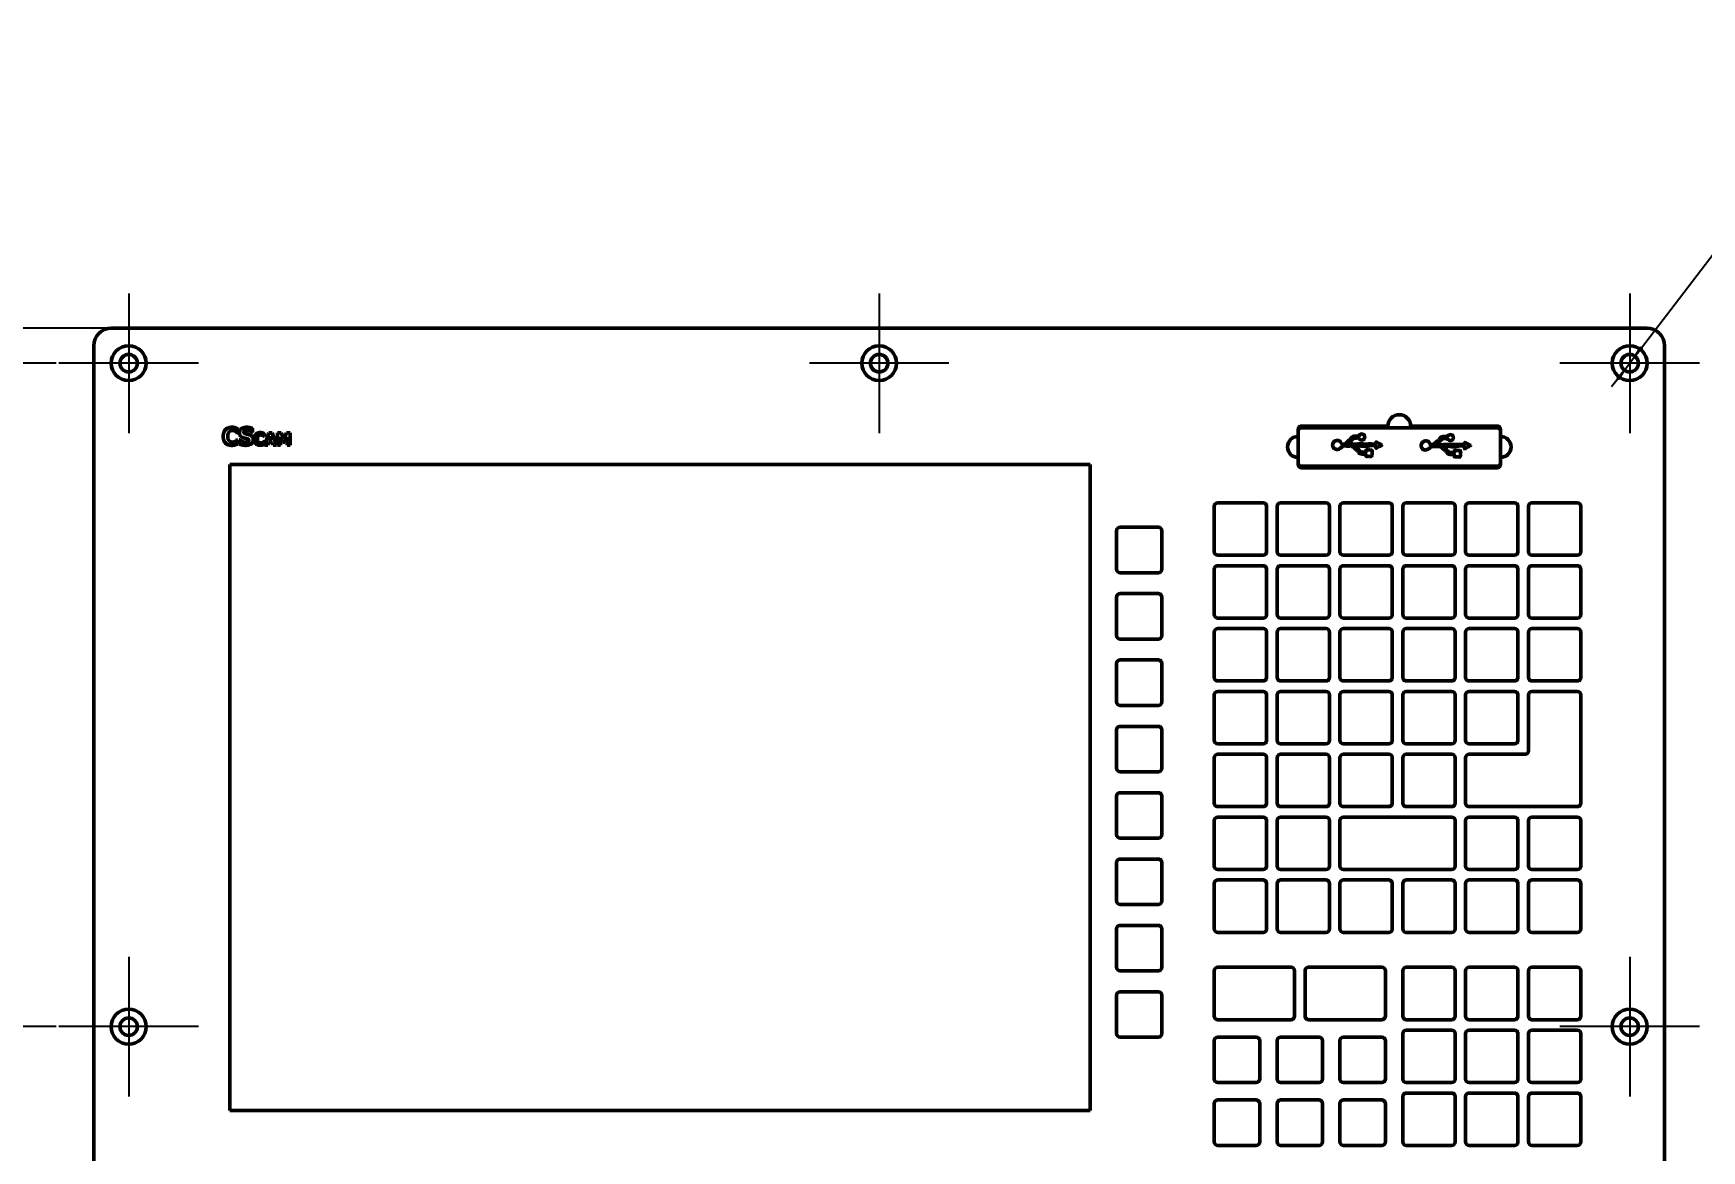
# Model space of a CAD drawing. Header units: millimetres. Extents: x 4735 to 8066, y 756 to 2595.
# Drawn here: x 4987.5 to 5465.4, y 1686.6 to 2006.5 of the extents above; entities that cross this region are included whole.
import ezdxf

# ---------------------------------------------------------------- set-up
doc = ezdxf.new("R2010")
doc.units = ezdxf.units.MM
doc.header["$LTSCALE"] = 1.8
for name, color, linetype, lineweight in [('외형선(ISO)', 7, 'Continuous', 50), ('중심 표식(ISO)', 7, 'Continuous', 25), ('치수(ISO)', 7, 'Continuous', 25)]:
    doc.layers.add(name, color=color, linetype=linetype, lineweight=lineweight)
doc.styles.add('레이블 문자 (JIS)', font='')
doc.styles.get('레이블 문자 (JIS)').set_extended_font_data('Gulim')
doc.dimstyles.new('복사 대상기본값 (JIS)', dxfattribs={"dimscale": 1.5, "dimtxt": 3, "dimasz": 2, "dimexe": 1, "dimexo": 0.5, "dimgap": 0.8, "dimtad": 1, "dimdsep": 46, "dimtxsty": '레이블 문자 (JIS)', "dimblk": 'Filled-1', "dimcen": 0.09, "dimdle": 10, "dimclrd": 256, "dimclre": 256, "dimclrt": 256, "dimazin": 2, "dimtfac": 0.666667, "dimtmove": 0, "dimatfit": 3, "dimldrblk": 'OPEN', "dimfxl": 1, "dimtolj": 1, "dimtzin": 0, "dimlwd": -1, "dimlwe": -1, "dimarcsym": 0})

# ---------------------------------------------------------------- blocks, each defined once
blk = doc.blocks.new('Filled-1')
at = {"color": 0}
for p, q in [((0, 0), (-1, 0.1)), ((-1, 0.1), (-1, -0.1)), ((-1, 0), (0, 0)), ((-1, -0.1), (0, 0))]:
    blk.add_line(p, q, dxfattribs=at)
at = {"color": 0, "flags": 128}
blk.add_lwpolyline([(-1, -0.1), (0, 0), (-1, 0.1), (-1, -0.1)], dxfattribs=at)
at = {"color": 0}
blk.add_solid([(-1, -0.1), (0, 0), (-1, 0.1), (-1, -0.1)], dxfattribs=at)
blk = doc.blocks.new('*D644')
at = {"layer": 'Defpoints', "color": 0}
for p in [(4872.49, 1922.09), (5009.83, 1922.09), (5009.83, 1522.09)]:
    blk.add_point(p, dxfattribs=at)
at = {"layer": '치수(ISO)'}
for p, q in [((5009.08, 1922.09), (4870.99, 1922.09)), ((4872.49, 1525.09), (4872.49, 1919.09)), ((5009.08, 1522.09), (4870.99, 1522.09))]:
    blk.add_line(p, q, dxfattribs=at)
at = {"layer": '치수(ISO)', "linetype": 'ByBlock', "xscale": 3, "yscale": 3, "zscale": 3}
for p, rotation in [((4872.49, 1922.09), 90), ((4872.49, 1522.09), 270)]:
    blk.add_blockref('Filled-1', p, dxfattribs=dict(at, rotation=rotation))
at = {"layer": '치수(ISO)', "insert": (4854.09, 1722.03), "char_height": 15, "attachment_point": 2, "rotation": 90, "style": '레이블 문자 (JIS)'}
blk.add_mtext('\\A1;400', dxfattribs=at)
blk = doc.blocks.new('_Open')
at = {"color": 0, "linetype": 'ByBlock', "lineweight": -2}
for p, q in [((-1, 0.17), (0, 0)), ((-1, -0.17), (0, 0)), ((0, 0), (-1, 0))]:
    blk.add_line(p, q, dxfattribs=at)
blk = doc.blocks.new('*D652')
at = {"layer": 'Defpoints', "color": 0}
for p in [(4908.49, 1722.09), (4994.83, 1722.09), (4994.83, 1532.09)]:
    blk.add_point(p, dxfattribs=at)
at = {"layer": '치수(ISO)'}
for p, q in [((4994.08, 1722.09), (4906.99, 1722.09)), ((4908.49, 1535.09), (4908.49, 1719.09)), ((4994.08, 1532.09), (4906.99, 1532.09))]:
    blk.add_line(p, q, dxfattribs=at)
at = {"layer": '치수(ISO)', "linetype": 'ByBlock', "xscale": 3, "yscale": 3, "zscale": 3}
for p, rotation in [((4908.49, 1722.09), 90), ((4908.49, 1532.09), 270)]:
    blk.add_blockref('Filled-1', p, dxfattribs=dict(at, rotation=rotation))
at = {"layer": '치수(ISO)', "insert": (4890.07, 1627.21), "char_height": 15, "attachment_point": 2, "rotation": 90, "style": '레이블 문자 (JIS)'}
blk.add_mtext('\\A1;190', dxfattribs=at)
blk = doc.blocks.new('*D653')
at = {"layer": 'Defpoints', "color": 0}
for p in [(4908.49, 1912.09), (4994.83, 1912.09), (4994.83, 1722.09)]:
    blk.add_point(p, dxfattribs=at)
at = {"layer": '치수(ISO)'}
for p, q in [((4994.08, 1912.09), (4906.99, 1912.09)), ((4908.49, 1725.09), (4908.49, 1909.09)), ((4994.08, 1722.09), (4906.99, 1722.09))]:
    blk.add_line(p, q, dxfattribs=at)
at = {"layer": '치수(ISO)', "linetype": 'ByBlock', "xscale": 3, "yscale": 3, "zscale": 3}
for p, rotation in [((4908.49, 1912.09), 90), ((4908.49, 1722.09), 270)]:
    blk.add_blockref('Filled-1', p, dxfattribs=dict(at, rotation=rotation))
at = {"layer": '치수(ISO)', "insert": (4890.07, 1817.21), "char_height": 15, "attachment_point": 2, "rotation": 90, "style": '레이블 문자 (JIS)'}
blk.add_mtext('\\A1;190', dxfattribs=at)
blk = doc.blocks.new('*D654')
at = {"layer": 'Defpoints', "color": 0}
for p in [(5446.34, 1914.07), (5443.31, 1910.1)]:
    blk.add_point(p, dxfattribs=at)
at = {"layer": '치수(ISO)'}
for p, q in [((5448.17, 1916.46), (5500.37, 1984.72)), ((5529.36, 1984.72), (5500.37, 1984.72)), ((5443.31, 1910.1), (5446.34, 1914.07)), ((5441.48, 1907.72), (5439.66, 1905.34))]:
    blk.add_line(p, q, dxfattribs=at)
at = {"layer": '치수(ISO)', "linetype": 'ByBlock', "xscale": 3, "yscale": 3, "zscale": 3}
for p, rotation in [((5446.34, 1914.07), 232.5915494636965), ((5443.31, 1910.1), 52.59154946369652)]:
    blk.add_blockref('Filled-1', p, dxfattribs=dict(at, rotation=rotation))
at = {"layer": '치수(ISO)', "insert": (5595.53, 2006.19), "char_height": 15, "attachment_point": 2, "style": '레이블 문자 (JIS)'}
blk.add_mtext('\\A1;\\L\\fGulim|b0|i0;8-D∅5 THRU\\P\\fGulim|b0|i0;DCBØ10 DP2\\l', dxfattribs=at)

msp = doc.modelspace()

# ---------------------------------------------------------------- linework, layer by layer
at = {"layer": '외형선(ISO)'}
for p, q in [((5009.825, 1922.087), (5449.825, 1922.087)), ((5004.825, 1527.087), (5004.825, 1917.087)), ((5454.825, 1917.087), (5454.825, 1527.087)), ((5046.047, 1893.324), (5046.047, 1892.133)), ((5050.301, 1893.397), (5050.301, 1892.254)), ((5349.825, 1891.087), (5349.825, 1893.087)), ((5349.825, 1883.587), (5349.825, 1892.587)), ((5350.825, 1894.087), (5375.575, 1894.087)), ((5350.825, 1893.587), (5406.825, 1893.587)), ((5382.075, 1894.087), (5406.825, 1894.087)), ((5407.825, 1893.087), (5407.825, 1891.087)), ((5407.825, 1892.587), (5407.825, 1883.587)), ((5046.047, 1892.133), (5045.921, 1892.133)), ((5045.933, 1890.151), (5046.047, 1890.151)), ((5046.047, 1890.151), (5046.047, 1888.976)), ((5046.517, 1890.131), (5046.63, 1890.131)), ((5046.517, 1888.94), (5046.517, 1890.131)), ((5050.301, 1892.254), (5050.192, 1892.254)), ((5053.683, 1891.086), (5053.595, 1891.086)), ((5053.604, 1889.699), (5053.683, 1889.699)), ((5053.683, 1891.92), (5053.683, 1891.086)), ((5053.683, 1889.699), (5053.683, 1888.877)), ((5053.825, 1888.644), (5055.008, 1892.144)), ((5054.704, 1888.644), (5053.825, 1888.644)), ((5054.925, 1889.359), (5054.704, 1888.644)), ((5056.026, 1889.359), (5054.925, 1889.359)), ((5055.008, 1892.144), (5055.966, 1892.144)), ((5055.475, 1891.151), (5055.115, 1889.994)), ((5055.115, 1889.994), (5055.833, 1889.994)), ((5055.833, 1889.994), (5055.475, 1891.151)), ((5055.966, 1892.144), (5057.149, 1888.644)), ((5056.244, 1888.644), (5056.026, 1889.359)), ((5057.149, 1888.644), (5056.244, 1888.644)), ((5057.498, 1892.144), (5058.51, 1892.144)), ((5057.498, 1888.644), (5057.498, 1892.144)), ((5058.326, 1888.644), (5057.498, 1888.644)), ((5058.326, 1890.964), (5058.326, 1888.644)), ((5058.961, 1889.467), (5058.326, 1890.964)), ((5058.51, 1892.144), (5059.287, 1890.417)), ((5059.563, 1889.467), (5058.961, 1889.467)), ((5059.287, 1890.417), (5060.059, 1892.144)), ((5060.198, 1890.964), (5059.563, 1889.467)), ((5060.059, 1892.144), (5061.072, 1892.144)), ((5060.198, 1888.644), (5060.198, 1890.964)), ((5061.072, 1888.644), (5060.198, 1888.644)), ((5061.072, 1892.144), (5061.072, 1888.644)), ((5043.825, 1698.087), (5043.825, 1883.087)), ((5043.825, 1883.087), (5290.225, 1883.087)), ((5290.225, 1883.087), (5290.225, 1698.087)), ((5349.825, 1883.087), (5349.825, 1885.087)), ((5407.825, 1885.087), (5407.825, 1883.087)), ((5406.825, 1882.587), (5350.825, 1882.587)), ((5406.825, 1882.087), (5350.825, 1882.087)), ((5325.825, 1858.087), (5325.825, 1871.087)), ((5326.825, 1872.087), (5339.825, 1872.087)), ((5340.825, 1871.087), (5340.825, 1858.087)), ((5343.825, 1858.087), (5343.825, 1871.087)), ((5344.825, 1872.087), (5357.825, 1872.087)), ((5358.825, 1871.087), (5358.825, 1858.087)), ((5361.825, 1858.087), (5361.825, 1871.087)), ((5362.825, 1872.087), (5375.825, 1872.087)), ((5376.825, 1871.087), (5376.825, 1858.087)), ((5379.825, 1858.087), (5379.825, 1871.087)), ((5380.825, 1872.087), (5393.825, 1872.087)), ((5394.825, 1871.087), (5394.825, 1858.087)), ((5397.825, 1858.087), (5397.825, 1871.087)), ((5398.825, 1872.087), (5411.825, 1872.087)), ((5412.825, 1871.087), (5412.825, 1858.087)), ((5415.825, 1858.087), (5415.825, 1871.087)), ((5416.825, 1872.087), (5429.825, 1872.087)), ((5430.825, 1871.087), (5430.825, 1858.087)), ((5297.825, 1853.087), (5297.825, 1864.087)), ((5298.825, 1865.087), (5309.825, 1865.087)), ((5310.825, 1864.087), (5310.825, 1853.087)), ((5339.825, 1857.087), (5326.825, 1857.087)), ((5357.825, 1857.087), (5344.825, 1857.087)), ((5375.825, 1857.087), (5362.825, 1857.087)), ((5393.825, 1857.087), (5380.825, 1857.087)), ((5411.825, 1857.087), (5398.825, 1857.087)), ((5429.825, 1857.087), (5416.825, 1857.087)), ((5309.825, 1852.087), (5298.825, 1852.087)), ((5325.825, 1840.087), (5325.825, 1853.087)), ((5326.825, 1854.087), (5339.825, 1854.087)), ((5340.825, 1853.087), (5340.825, 1840.087)), ((5343.825, 1840.087), (5343.825, 1853.087)), ((5344.825, 1854.087), (5357.825, 1854.087)), ((5358.825, 1853.087), (5358.825, 1840.087)), ((5361.825, 1840.087), (5361.825, 1853.087)), ((5362.825, 1854.087), (5375.825, 1854.087)), ((5376.825, 1853.087), (5376.825, 1840.087)), ((5379.825, 1840.087), (5379.825, 1853.087)), ((5380.825, 1854.087), (5393.825, 1854.087)), ((5394.825, 1853.087), (5394.825, 1840.087)), ((5397.825, 1840.087), (5397.825, 1853.087)), ((5398.825, 1854.087), (5411.825, 1854.087)), ((5412.825, 1853.087), (5412.825, 1840.087)), ((5415.825, 1840.087), (5415.825, 1853.087)), ((5416.825, 1854.087), (5429.825, 1854.087)), ((5430.825, 1853.087), (5430.825, 1840.087)), ((5297.825, 1834.087), (5297.825, 1845.087)), ((5298.825, 1846.087), (5309.825, 1846.087)), ((5310.825, 1845.087), (5310.825, 1834.087)), ((5339.825, 1839.087), (5326.825, 1839.087)), ((5326.825, 1836.087), (5339.825, 1836.087)), ((5357.825, 1839.087), (5344.825, 1839.087)), ((5344.825, 1836.087), (5357.825, 1836.087)), ((5375.825, 1839.087), (5362.825, 1839.087)), ((5362.825, 1836.087), (5375.825, 1836.087)), ((5393.825, 1839.087), (5380.825, 1839.087)), ((5380.825, 1836.087), (5393.825, 1836.087)), ((5411.825, 1839.087), (5398.825, 1839.087)), ((5398.825, 1836.087), (5411.825, 1836.087)), ((5429.825, 1839.087), (5416.825, 1839.087)), ((5416.825, 1836.087), (5429.825, 1836.087)), ((5309.825, 1833.087), (5298.825, 1833.087)), ((5325.825, 1822.087), (5325.825, 1835.087)), ((5340.825, 1835.087), (5340.825, 1822.087)), ((5343.825, 1822.087), (5343.825, 1835.087)), ((5358.825, 1835.087), (5358.825, 1822.087)), ((5361.825, 1822.087), (5361.825, 1835.087)), ((5376.825, 1835.087), (5376.825, 1822.087)), ((5379.825, 1822.087), (5379.825, 1835.087)), ((5394.825, 1835.087), (5394.825, 1822.087)), ((5397.825, 1822.087), (5397.825, 1835.087)), ((5412.825, 1835.087), (5412.825, 1822.087)), ((5415.825, 1822.087), (5415.825, 1835.087)), ((5430.825, 1835.087), (5430.825, 1822.087)), ((5297.825, 1815.087), (5297.825, 1826.087)), ((5298.825, 1827.087), (5309.825, 1827.087)), ((5310.825, 1826.087), (5310.825, 1815.087)), ((5339.825, 1821.087), (5326.825, 1821.087)), ((5357.825, 1821.087), (5344.825, 1821.087)), ((5375.825, 1821.087), (5362.825, 1821.087)), ((5393.825, 1821.087), (5380.825, 1821.087)), ((5411.825, 1821.087), (5398.825, 1821.087)), ((5429.825, 1821.087), (5416.825, 1821.087)), ((5325.825, 1804.087), (5325.825, 1817.087)), ((5326.825, 1818.087), (5339.825, 1818.087)), ((5340.825, 1817.087), (5340.825, 1804.087)), ((5343.825, 1804.087), (5343.825, 1817.087)), ((5344.825, 1818.087), (5357.825, 1818.087)), ((5358.825, 1817.087), (5358.825, 1804.087)), ((5361.825, 1804.087), (5361.825, 1817.087)), ((5362.825, 1818.087), (5375.825, 1818.087)), ((5376.825, 1817.087), (5376.825, 1804.087)), ((5379.825, 1804.087), (5379.825, 1817.087)), ((5380.825, 1818.087), (5393.825, 1818.087)), ((5394.825, 1817.087), (5394.825, 1804.087)), ((5397.825, 1804.087), (5397.825, 1817.087)), ((5398.825, 1818.087), (5411.825, 1818.087)), ((5412.825, 1817.087), (5412.825, 1804.087)), ((5415.825, 1801.087), (5415.825, 1817.087)), ((5416.825, 1818.087), (5429.825, 1818.087)), ((5430.825, 1817.087), (5430.825, 1786.087)), ((5309.825, 1814.087), (5298.825, 1814.087)), ((5297.825, 1796.087), (5297.825, 1807.087)), ((5298.825, 1808.087), (5309.825, 1808.087)), ((5310.825, 1807.087), (5310.825, 1796.087)), ((5339.825, 1803.087), (5326.825, 1803.087)), ((5357.825, 1803.087), (5344.825, 1803.087)), ((5375.825, 1803.087), (5362.825, 1803.087)), ((5393.825, 1803.087), (5380.825, 1803.087)), ((5411.825, 1803.087), (5398.825, 1803.087)), ((5325.825, 1786.087), (5325.825, 1799.087)), ((5326.825, 1800.087), (5339.825, 1800.087)), ((5340.825, 1799.087), (5340.825, 1786.087)), ((5343.825, 1786.087), (5343.825, 1799.087)), ((5344.825, 1800.087), (5357.825, 1800.087)), ((5358.825, 1799.087), (5358.825, 1786.087)), ((5361.825, 1786.087), (5361.825, 1799.087)), ((5362.825, 1800.087), (5375.825, 1800.087)), ((5376.825, 1799.087), (5376.825, 1786.087)), ((5379.825, 1786.087), (5379.825, 1799.087)), ((5380.825, 1800.087), (5393.825, 1800.087)), ((5394.825, 1799.087), (5394.825, 1786.087)), ((5397.825, 1786.087), (5397.825, 1799.087)), ((5398.825, 1800.087), (5414.825, 1800.087)), ((5309.825, 1795.087), (5298.825, 1795.087)), ((5297.825, 1777.087), (5297.825, 1788.087)), ((5298.825, 1789.087), (5309.825, 1789.087)), ((5310.825, 1788.087), (5310.825, 1777.087)), ((5339.825, 1785.087), (5326.825, 1785.087)), ((5357.825, 1785.087), (5344.825, 1785.087)), ((5375.825, 1785.087), (5362.825, 1785.087)), ((5393.825, 1785.087), (5380.825, 1785.087)), ((5429.825, 1785.087), (5398.825, 1785.087)), ((5325.825, 1768.087), (5325.825, 1781.087)), ((5326.825, 1782.087), (5339.825, 1782.087)), ((5340.825, 1781.087), (5340.825, 1768.087)), ((5343.825, 1768.087), (5343.825, 1781.087)), ((5344.825, 1782.087), (5357.825, 1782.087)), ((5358.825, 1781.087), (5358.825, 1768.087)), ((5361.825, 1768.087), (5361.825, 1781.087)), ((5362.825, 1782.087), (5393.825, 1782.087)), ((5394.825, 1781.087), (5394.825, 1768.087)), ((5397.825, 1768.087), (5397.825, 1781.087)), ((5398.825, 1782.087), (5411.825, 1782.087)), ((5412.825, 1781.087), (5412.825, 1768.087)), ((5415.825, 1768.087), (5415.825, 1781.087)), ((5416.825, 1782.087), (5429.825, 1782.087)), ((5430.825, 1781.087), (5430.825, 1768.087)), ((5309.825, 1776.087), (5298.825, 1776.087)), ((5297.825, 1758.087), (5297.825, 1769.087)), ((5298.825, 1770.087), (5309.825, 1770.087)), ((5310.825, 1769.087), (5310.825, 1758.087)), ((5339.825, 1767.087), (5326.825, 1767.087)), ((5326.825, 1764.087), (5339.825, 1764.087)), ((5357.825, 1767.087), (5344.825, 1767.087)), ((5344.825, 1764.087), (5357.825, 1764.087)), ((5393.825, 1767.087), (5362.825, 1767.087)), ((5362.825, 1764.087), (5375.825, 1764.087)), ((5380.825, 1764.087), (5393.825, 1764.087)), ((5411.825, 1767.087), (5398.825, 1767.087)), ((5398.825, 1764.087), (5411.825, 1764.087)), ((5429.825, 1767.087), (5416.825, 1767.087)), ((5416.825, 1764.087), (5429.825, 1764.087)), ((5325.825, 1750.087), (5325.825, 1763.087)), ((5340.825, 1763.087), (5340.825, 1750.087)), ((5343.825, 1750.087), (5343.825, 1763.087)), ((5358.825, 1763.087), (5358.825, 1750.087)), ((5361.825, 1750.087), (5361.825, 1763.087)), ((5376.825, 1763.087), (5376.825, 1750.087)), ((5379.825, 1750.087), (5379.825, 1763.087)), ((5394.825, 1763.087), (5394.825, 1750.087)), ((5397.825, 1750.087), (5397.825, 1763.087)), ((5412.825, 1763.087), (5412.825, 1750.087)), ((5415.825, 1750.087), (5415.825, 1763.087)), ((5430.825, 1763.087), (5430.825, 1750.087)), ((5309.825, 1757.087), (5298.825, 1757.087)), ((5297.825, 1739.087), (5297.825, 1750.087)), ((5298.825, 1751.087), (5309.825, 1751.087)), ((5310.825, 1750.087), (5310.825, 1739.087)), ((5339.825, 1749.087), (5326.825, 1749.087)), ((5357.825, 1749.087), (5344.825, 1749.087)), ((5375.825, 1749.087), (5362.825, 1749.087)), ((5393.825, 1749.087), (5380.825, 1749.087)), ((5411.825, 1749.087), (5398.825, 1749.087)), ((5429.825, 1749.087), (5416.825, 1749.087)), ((5309.825, 1738.087), (5298.825, 1738.087)), ((5325.825, 1725.087), (5325.825, 1738.087)), ((5326.825, 1739.087), (5347.825, 1739.087)), ((5348.825, 1738.087), (5348.825, 1725.087)), ((5351.825, 1725.087), (5351.825, 1738.087)), ((5352.825, 1739.087), (5373.825, 1739.087)), ((5374.825, 1738.087), (5374.825, 1725.087)), ((5379.825, 1725.087), (5379.825, 1738.087)), ((5380.825, 1739.087), (5393.825, 1739.087)), ((5394.825, 1738.087), (5394.825, 1725.087)), ((5397.825, 1725.087), (5397.825, 1738.087)), ((5398.825, 1739.087), (5411.825, 1739.087)), ((5412.825, 1738.087), (5412.825, 1725.087)), ((5415.825, 1725.087), (5415.825, 1738.087)), ((5416.825, 1739.087), (5429.825, 1739.087)), ((5430.825, 1738.087), (5430.825, 1725.087)), ((5297.825, 1720.087), (5297.825, 1731.087)), ((5298.825, 1732.087), (5309.825, 1732.087)), ((5310.825, 1731.087), (5310.825, 1720.087)), ((5347.825, 1724.087), (5326.825, 1724.087)), ((5373.825, 1724.087), (5352.825, 1724.087)), ((5393.825, 1724.087), (5380.825, 1724.087)), ((5380.825, 1721.087), (5393.825, 1721.087)), ((5411.825, 1724.087), (5398.825, 1724.087)), ((5398.825, 1721.087), (5411.825, 1721.087)), ((5429.825, 1724.087), (5416.825, 1724.087)), ((5416.825, 1721.087), (5429.825, 1721.087)), ((5309.825, 1719.087), (5298.825, 1719.087)), ((5325.825, 1707.087), (5325.825, 1718.087)), ((5326.825, 1719.087), (5337.825, 1719.087)), ((5338.825, 1718.087), (5338.825, 1707.087)), ((5343.825, 1707.087), (5343.825, 1718.087)), ((5344.825, 1719.087), (5355.825, 1719.087)), ((5356.825, 1718.087), (5356.825, 1707.087)), ((5361.825, 1707.087), (5361.825, 1718.087)), ((5362.825, 1719.087), (5373.825, 1719.087)), ((5374.825, 1718.087), (5374.825, 1707.087)), ((5379.825, 1707.087), (5379.825, 1720.087)), ((5394.825, 1720.087), (5394.825, 1707.087)), ((5397.825, 1707.087), (5397.825, 1720.087)), ((5412.825, 1720.087), (5412.825, 1707.087)), ((5415.825, 1707.087), (5415.825, 1720.087)), ((5430.825, 1720.087), (5430.825, 1707.087)), ((5337.825, 1706.087), (5326.825, 1706.087)), ((5355.825, 1706.087), (5344.825, 1706.087)), ((5373.825, 1706.087), (5362.825, 1706.087)), ((5379.825, 1689.087), (5379.825, 1702.087)), ((5393.825, 1706.087), (5380.825, 1706.087)), ((5380.825, 1703.087), (5393.825, 1703.087)), ((5394.825, 1702.087), (5394.825, 1689.087)), ((5397.825, 1689.087), (5397.825, 1702.087)), ((5411.825, 1706.087), (5398.825, 1706.087)), ((5398.825, 1703.087), (5411.825, 1703.087)), ((5412.825, 1702.087), (5412.825, 1689.087)), ((5415.825, 1689.087), (5415.825, 1702.087)), ((5429.825, 1706.087), (5416.825, 1706.087)), ((5416.825, 1703.087), (5429.825, 1703.087)), ((5430.825, 1702.087), (5430.825, 1689.087)), ((5290.225, 1698.087), (5043.825, 1698.087)), ((5325.825, 1689.087), (5325.825, 1700.087)), ((5326.825, 1701.087), (5337.825, 1701.087)), ((5338.825, 1700.087), (5338.825, 1689.087)), ((5343.825, 1689.087), (5343.825, 1700.087)), ((5344.825, 1701.087), (5355.825, 1701.087)), ((5356.825, 1700.087), (5356.825, 1689.087)), ((5361.825, 1689.087), (5361.825, 1700.087)), ((5362.825, 1701.087), (5373.825, 1701.087)), ((5374.825, 1700.087), (5374.825, 1689.087)), ((5337.825, 1688.087), (5326.825, 1688.087)), ((5355.825, 1688.087), (5344.825, 1688.087)), ((5373.825, 1688.087), (5362.825, 1688.087)), ((5393.825, 1688.087), (5380.825, 1688.087)), ((5411.825, 1688.087), (5398.825, 1688.087)), ((5429.825, 1688.087), (5416.825, 1688.087))]:
    msp.add_line(p, q, dxfattribs=at)
for centre, radius in [((5014.825, 1912.087), 5), ((5229.825, 1912.087), 5), ((5444.825, 1912.087), 5), ((5014.825, 1912.087), 2.5), ((5229.825, 1912.087), 2.5), ((5444.825, 1912.087), 2.5), ((5014.825, 1722.087), 5), ((5444.825, 1722.087), 5), ((5014.825, 1722.087), 2.5), ((5444.825, 1722.087), 2.5)]:
    msp.add_circle(centre, radius, dxfattribs=at)
for centre, radius, start, end in [((5009.825, 1917.087), 5, 90, 180), ((5449.825, 1917.087), 5, 0, 90), ((5378.825, 1894.087), 3.25, 0, 180), ((5350.825, 1893.087), 1, 90, 180), ((5350.825, 1892.587), 1, 90, 180), ((5406.825, 1893.087), 1, 0, 90), ((5406.825, 1892.587), 1, 0, 90), ((5349.825, 1888.087), 3, 90, 270), ((5407.825, 1888.087), 3, 270, 90), ((5350.825, 1883.587), 1, 180, 270), ((5350.825, 1883.087), 1, 180, 270), ((5406.825, 1883.587), 1, 270, 0), ((5406.825, 1883.087), 1, 270, 0), ((5326.825, 1871.087), 1, 90, 180), ((5339.825, 1871.087), 1, 0, 90), ((5344.825, 1871.087), 1, 90, 180), ((5357.825, 1871.087), 1, 0, 90), ((5362.825, 1871.087), 1, 90, 180), ((5375.825, 1871.087), 1, 0, 90), ((5380.825, 1871.087), 1, 90, 180), ((5393.825, 1871.087), 1, 0, 90), ((5398.825, 1871.087), 1, 90, 180), ((5411.825, 1871.087), 1, 0, 90), ((5416.825, 1871.087), 1, 90, 180), ((5429.825, 1871.087), 1, 0, 90), ((5298.825, 1864.087), 1, 90, 180), ((5309.825, 1864.087), 1, 0, 90), ((5326.825, 1858.087), 1, 180, 270), ((5339.825, 1858.087), 1, 270, 0), ((5344.825, 1858.087), 1, 180, 270), ((5357.825, 1858.087), 1, 270, 0), ((5362.825, 1858.087), 1, 180, 270), ((5375.825, 1858.087), 1, 270, 0), ((5380.825, 1858.087), 1, 180, 270), ((5393.825, 1858.087), 1, 270, 0), ((5398.825, 1858.087), 1, 180, 270), ((5411.825, 1858.087), 1, 270, 0), ((5416.825, 1858.087), 1, 180, 270), ((5429.825, 1858.087), 1, 270, 0), ((5298.825, 1853.087), 1, 180, 270), ((5309.825, 1853.087), 1, 270, 0), ((5326.825, 1853.087), 1, 90, 180), ((5339.825, 1853.087), 1, 0, 90), ((5344.825, 1853.087), 1, 90, 180), ((5357.825, 1853.087), 1, 0, 90), ((5362.825, 1853.087), 1, 90, 180), ((5375.825, 1853.087), 1, 0, 90), ((5380.825, 1853.087), 1, 90, 180), ((5393.825, 1853.087), 1, 0, 90), ((5398.825, 1853.087), 1, 90, 180), ((5411.825, 1853.087), 1, 0, 90), ((5416.825, 1853.087), 1, 90, 180), ((5429.825, 1853.087), 1, 0, 90), ((5298.825, 1845.087), 1, 90, 180), ((5309.825, 1845.087), 1, 0, 90), ((5326.825, 1840.087), 1, 180, 270), ((5339.825, 1840.087), 1, 270, 0), ((5344.825, 1840.087), 1, 180, 270), ((5357.825, 1840.087), 1, 270, 0), ((5362.825, 1840.087), 1, 180, 270), ((5375.825, 1840.087), 1, 270, 0), ((5380.825, 1840.087), 1, 180, 270), ((5393.825, 1840.087), 1, 270, 0), ((5398.825, 1840.087), 1, 180, 270), ((5411.825, 1840.087), 1, 270, 0), ((5416.825, 1840.087), 1, 180, 270), ((5429.825, 1840.087), 1, 270, 0), ((5326.825, 1835.087), 1, 90, 180), ((5339.825, 1835.087), 1, 0, 90), ((5344.825, 1835.087), 1, 90, 180), ((5357.825, 1835.087), 1, 0, 90), ((5362.825, 1835.087), 1, 90, 180), ((5375.825, 1835.087), 1, 0, 90), ((5380.825, 1835.087), 1, 90, 180), ((5393.825, 1835.087), 1, 0, 90), ((5398.825, 1835.087), 1, 90, 180), ((5411.825, 1835.087), 1, 0, 90), ((5416.825, 1835.087), 1, 90, 180), ((5429.825, 1835.087), 1, 0, 90), ((5298.825, 1834.087), 1, 180, 270), ((5309.825, 1834.087), 1, 270, 0), ((5298.825, 1826.087), 1, 90, 180), ((5309.825, 1826.087), 1, 0, 90), ((5326.825, 1822.087), 1, 180, 270), ((5339.825, 1822.087), 1, 270, 0), ((5344.825, 1822.087), 1, 180, 270), ((5357.825, 1822.087), 1, 270, 0), ((5362.825, 1822.087), 1, 180, 270), ((5375.825, 1822.087), 1, 270, 0), ((5380.825, 1822.087), 1, 180, 270), ((5393.825, 1822.087), 1, 270, 0), ((5398.825, 1822.087), 1, 180, 270), ((5411.825, 1822.087), 1, 270, 0), ((5416.825, 1822.087), 1, 180, 270), ((5429.825, 1822.087), 1, 270, 0), ((5326.825, 1817.087), 1, 90, 180), ((5339.825, 1817.087), 1, 0, 90), ((5344.825, 1817.087), 1, 90, 180), ((5357.825, 1817.087), 1, 0, 90), ((5362.825, 1817.087), 1, 90, 180), ((5375.825, 1817.087), 1, 0, 90), ((5380.825, 1817.087), 1, 90, 180), ((5393.825, 1817.087), 1, 0, 90), ((5398.825, 1817.087), 1, 90, 180), ((5411.825, 1817.087), 1, 0, 90), ((5416.825, 1817.087), 1, 90, 180), ((5429.825, 1817.087), 1, 0, 90), ((5298.825, 1815.087), 1, 180, 270), ((5309.825, 1815.087), 1, 270, 0), ((5298.825, 1807.087), 1, 90, 180), ((5309.825, 1807.087), 1, 0, 90), ((5326.825, 1804.087), 1, 180, 270), ((5339.825, 1804.087), 1, 270, 0), ((5344.825, 1804.087), 1, 180, 270), ((5357.825, 1804.087), 1, 270, 0), ((5362.825, 1804.087), 1, 180, 270), ((5375.825, 1804.087), 1, 270, 0), ((5380.825, 1804.087), 1, 180, 270), ((5393.825, 1804.087), 1, 270, 0), ((5398.825, 1804.087), 1, 180, 270), ((5411.825, 1804.087), 1, 270, 0), ((5326.825, 1799.087), 1, 90, 180), ((5339.825, 1799.087), 1, 0, 90), ((5344.825, 1799.087), 1, 90, 180), ((5357.825, 1799.087), 1, 0, 90), ((5362.825, 1799.087), 1, 90, 180), ((5375.825, 1799.087), 1, 0, 90), ((5380.825, 1799.087), 1, 90, 180), ((5393.825, 1799.087), 1, 0, 90), ((5398.825, 1799.087), 1, 90, 180), ((5414.825, 1801.087), 1, 270, 0), ((5298.825, 1796.087), 1, 180, 270), ((5309.825, 1796.087), 1, 270, 0), ((5298.825, 1788.087), 1, 90, 180), ((5309.825, 1788.087), 1, 0, 90), ((5326.825, 1786.087), 1, 180, 270), ((5339.825, 1786.087), 1, 270, 0), ((5344.825, 1786.087), 1, 180, 270), ((5357.825, 1786.087), 1, 270, 0), ((5362.825, 1786.087), 1, 180, 270), ((5375.825, 1786.087), 1, 270, 0), ((5380.825, 1786.087), 1, 180, 270), ((5393.825, 1786.087), 1, 270, 0), ((5398.825, 1786.087), 1, 180, 270), ((5429.825, 1786.087), 1, 270, 0), ((5326.825, 1781.087), 1, 90, 180), ((5339.825, 1781.087), 1, 0, 90), ((5344.825, 1781.087), 1, 90, 180), ((5357.825, 1781.087), 1, 0, 90), ((5362.825, 1781.087), 1, 90, 180), ((5393.825, 1781.087), 1, 0, 90), ((5398.825, 1781.087), 1, 90, 180), ((5411.825, 1781.087), 1, 0, 90), ((5416.825, 1781.087), 1, 90, 180), ((5429.825, 1781.087), 1, 0, 90), ((5298.825, 1777.087), 1, 180, 270), ((5309.825, 1777.087), 1, 270, 0), ((5298.825, 1769.087), 1, 90, 180), ((5309.825, 1769.087), 1, 0, 90), ((5326.825, 1768.087), 1, 180, 270), ((5326.825, 1763.087), 1, 90, 180), ((5339.825, 1768.087), 1, 270, 0), ((5339.825, 1763.087), 1, 0, 90), ((5344.825, 1768.087), 1, 180, 270), ((5344.825, 1763.087), 1, 90, 180), ((5357.825, 1768.087), 1, 270, 0), ((5357.825, 1763.087), 1, 0, 90), ((5362.825, 1768.087), 1, 180, 270), ((5362.825, 1763.087), 1, 90, 180), ((5375.825, 1763.087), 1, 0, 90), ((5380.825, 1763.087), 1, 90, 180), ((5393.825, 1768.087), 1, 270, 0), ((5393.825, 1763.087), 1, 0, 90), ((5398.825, 1768.087), 1, 180, 270), ((5398.825, 1763.087), 1, 90, 180), ((5411.825, 1768.087), 1, 270, 0), ((5411.825, 1763.087), 1, 0, 90), ((5416.825, 1768.087), 1, 180, 270), ((5416.825, 1763.087), 1, 90, 180), ((5429.825, 1768.087), 1, 270, 0), ((5429.825, 1763.087), 1, 0, 90), ((5298.825, 1758.087), 1, 180, 270), ((5309.825, 1758.087), 1, 270, 0), ((5298.825, 1750.087), 1, 90, 180), ((5309.825, 1750.087), 1, 0, 90), ((5326.825, 1750.087), 1, 180, 270), ((5339.825, 1750.087), 1, 270, 0), ((5344.825, 1750.087), 1, 180, 270), ((5357.825, 1750.087), 1, 270, 0), ((5362.825, 1750.087), 1, 180, 270), ((5375.825, 1750.087), 1, 270, 0), ((5380.825, 1750.087), 1, 180, 270), ((5393.825, 1750.087), 1, 270, 0), ((5398.825, 1750.087), 1, 180, 270), ((5411.825, 1750.087), 1, 270, 0), ((5416.825, 1750.087), 1, 180, 270), ((5429.825, 1750.087), 1, 270, 0), ((5298.825, 1739.087), 1, 180, 270), ((5309.825, 1739.087), 1, 270, 0), ((5326.825, 1738.087), 1, 90, 180), ((5347.825, 1738.087), 1, 0, 90), ((5352.825, 1738.087), 1, 90, 180), ((5373.825, 1738.087), 1, 0, 90), ((5380.825, 1738.087), 1, 90, 180), ((5393.825, 1738.087), 1, 0, 90), ((5398.825, 1738.087), 1, 90, 180), ((5411.825, 1738.087), 1, 0, 90), ((5416.825, 1738.087), 1, 90, 180), ((5429.825, 1738.087), 1, 0, 90), ((5298.825, 1731.087), 1, 90, 180), ((5309.825, 1731.087), 1, 0, 90), ((5326.825, 1725.087), 1, 180, 270), ((5347.825, 1725.087), 1, 270, 0), ((5352.825, 1725.087), 1, 180, 270), ((5373.825, 1725.087), 1, 270, 0), ((5380.825, 1725.087), 1, 180, 270), ((5380.825, 1720.087), 1, 90, 180), ((5393.825, 1725.087), 1, 270, 0), ((5393.825, 1720.087), 1, 0, 90), ((5398.825, 1725.087), 1, 180, 270), ((5398.825, 1720.087), 1, 90, 180), ((5411.825, 1725.087), 1, 270, 0), ((5411.825, 1720.087), 1, 0, 90), ((5416.825, 1725.087), 1, 180, 270), ((5416.825, 1720.087), 1, 90, 180), ((5429.825, 1725.087), 1, 270, 0), ((5429.825, 1720.087), 1, 0, 90), ((5298.825, 1720.087), 1, 180, 270), ((5309.825, 1720.087), 1, 270, 0), ((5326.825, 1718.087), 1, 90, 180), ((5337.825, 1718.087), 1, 0, 90), ((5344.825, 1718.087), 1, 90, 180), ((5355.825, 1718.087), 1, 0, 90), ((5362.825, 1718.087), 1, 90, 180), ((5373.825, 1718.087), 1, 0, 90), ((5326.825, 1707.087), 1, 180, 270), ((5337.825, 1707.087), 1, 270, 0), ((5344.825, 1707.087), 1, 180, 270), ((5355.825, 1707.087), 1, 270, 0), ((5362.825, 1707.087), 1, 180, 270), ((5373.825, 1707.087), 1, 270, 0), ((5380.825, 1707.087), 1, 180, 270), ((5393.825, 1707.087), 1, 270, 0), ((5398.825, 1707.087), 1, 180, 270), ((5411.825, 1707.087), 1, 270, 0), ((5416.825, 1707.087), 1, 180, 270), ((5429.825, 1707.087), 1, 270, 0), ((5380.825, 1702.087), 1, 90, 180), ((5393.825, 1702.087), 1, 0, 90), ((5398.825, 1702.087), 1, 90, 180), ((5411.825, 1702.087), 1, 0, 90), ((5416.825, 1702.087), 1, 90, 180), ((5429.825, 1702.087), 1, 0, 90), ((5326.825, 1700.087), 1, 90, 180), ((5337.825, 1700.087), 1, 0, 90), ((5344.825, 1700.087), 1, 90, 180), ((5355.825, 1700.087), 1, 0, 90), ((5362.825, 1700.087), 1, 90, 180), ((5373.825, 1700.087), 1, 0, 90), ((5326.825, 1689.087), 1, 180, 270), ((5337.825, 1689.087), 1, 270, 0), ((5344.825, 1689.087), 1, 180, 270), ((5355.825, 1689.087), 1, 270, 0), ((5362.825, 1689.087), 1, 180, 270), ((5373.825, 1689.087), 1, 270, 0), ((5380.825, 1689.087), 1, 180, 270), ((5393.825, 1689.087), 1, 270, 0), ((5398.825, 1689.087), 1, 180, 270), ((5411.825, 1689.087), 1, 270, 0), ((5416.825, 1689.087), 1, 180, 270), ((5429.825, 1689.087), 1, 270, 0)]:
    msp.add_arc(centre, radius, start, end, dxfattribs=at)
for points in [[(5041.906, 1891.14), (5041.906, 1892.327), (5043.231, 1893.741), (5044.357, 1893.741)], [(5044.556, 1892.805), (5044.284, 1892.805), (5043.834, 1892.635), (5043.628, 1892.42)], [(5044.357, 1893.741), (5044.653, 1893.741), (5045.131, 1893.672), (5045.35, 1893.616)], [(5045.378, 1892.546), (5045.204, 1892.655), (5044.787, 1892.805), (5044.556, 1892.805)], [(5045.35, 1893.616), (5045.52, 1893.563), (5045.921, 1893.389), (5046.047, 1893.324)], [(5045.921, 1892.133), (5045.828, 1892.214), (5045.552, 1892.441), (5045.378, 1892.546)], [(5046.545, 1892.161), (5046.545, 1892.862), (5047.732, 1893.733), (5048.624, 1893.733)], [(5048.117, 1892.708), (5048, 1892.655), (5047.83, 1892.445), (5047.83, 1892.315)], [(5048.689, 1892.822), (5048.523, 1892.822), (5048.263, 1892.773), (5048.117, 1892.708)], [(5048.624, 1893.733), (5049.07, 1893.733), (5049.953, 1893.551), (5050.301, 1893.397)], [(5050.192, 1892.254), (5049.912, 1892.493), (5049.11, 1892.822), (5048.689, 1892.822)], [(5044.353, 1888.547), (5043.227, 1888.547), (5041.906, 1889.908), (5041.906, 1891.14)], [(5043.628, 1892.42), (5043.441, 1892.23), (5043.202, 1891.578), (5043.202, 1891.136)], [(5043.202, 1891.136), (5043.202, 1890.67), (5043.45, 1890.034), (5043.652, 1889.839)], [(5043.652, 1889.839), (5043.847, 1889.649), (5044.325, 1889.483), (5044.564, 1889.483)], [(5045.354, 1888.693), (5045.119, 1888.62), (5044.71, 1888.547), (5044.353, 1888.547)], [(5044.564, 1889.483), (5044.811, 1889.483), (5045.261, 1889.649), (5045.415, 1889.75)], [(5046.047, 1888.976), (5045.909, 1888.912), (5045.548, 1888.749), (5045.354, 1888.693)], [(5045.415, 1889.75), (5045.585, 1889.852), (5045.84, 1890.066), (5045.933, 1890.151)], [(5048.332, 1888.555), (5047.757, 1888.555), (5046.89, 1888.778), (5046.517, 1888.94)], [(5047.627, 1890.747), (5047.048, 1890.95), (5046.545, 1891.643), (5046.545, 1892.161)], [(5046.63, 1890.131), (5047.007, 1889.811), (5047.911, 1889.467), (5048.336, 1889.467)], [(5048.717, 1890.472), (5048.462, 1890.54), (5047.882, 1890.658), (5047.627, 1890.747)], [(5047.83, 1892.315), (5047.83, 1892.121), (5048.101, 1891.898), (5048.49, 1891.809)], [(5050.5, 1890.208), (5050.5, 1889.463), (5049.329, 1888.555), (5048.332, 1888.555)], [(5048.336, 1889.467), (5048.446, 1889.467), (5048.798, 1889.515), (5048.903, 1889.564)], [(5048.49, 1891.809), (5048.741, 1891.752), (5049.207, 1891.643), (5049.475, 1891.549)], [(5049.215, 1889.993), (5049.215, 1890.184), (5048.92, 1890.419), (5048.717, 1890.472)], [(5048.903, 1889.564), (5049.033, 1889.621), (5049.215, 1889.827), (5049.215, 1889.993)], [(5049.475, 1891.549), (5049.993, 1891.359), (5050.5, 1890.727), (5050.5, 1890.208)], [(5050.784, 1890.391), (5050.784, 1891.222), (5051.712, 1892.212), (5052.5, 1892.212)], [(5052.497, 1888.576), (5051.709, 1888.576), (5050.784, 1889.529), (5050.784, 1890.391)], [(5051.99, 1891.288), (5051.859, 1891.154), (5051.692, 1890.698), (5051.692, 1890.388)], [(5051.692, 1890.388), (5051.692, 1890.062), (5051.865, 1889.617), (5052.007, 1889.481)], [(5052.639, 1891.557), (5052.449, 1891.557), (5052.134, 1891.438), (5051.99, 1891.288)], [(5052.007, 1889.481), (5052.143, 1889.348), (5052.478, 1889.231), (5052.645, 1889.231)], [(5053.198, 1888.678), (5053.033, 1888.627), (5052.747, 1888.576), (5052.497, 1888.576)], [(5052.5, 1892.212), (5052.707, 1892.212), (5053.042, 1892.164), (5053.195, 1892.124)], [(5053.215, 1891.375), (5053.093, 1891.452), (5052.801, 1891.557), (5052.639, 1891.557)], [(5052.645, 1889.231), (5052.818, 1889.231), (5053.133, 1889.348), (5053.24, 1889.418)], [(5053.195, 1892.124), (5053.314, 1892.087), (5053.595, 1891.965), (5053.683, 1891.92)], [(5053.683, 1888.877), (5053.587, 1888.831), (5053.334, 1888.718), (5053.198, 1888.678)], [(5053.595, 1891.086), (5053.53, 1891.143), (5053.337, 1891.302), (5053.215, 1891.375)], [(5053.24, 1889.418), (5053.36, 1889.489), (5053.538, 1889.64), (5053.604, 1889.699)]]:
    msp.add_open_spline(points, degree=2, dxfattribs=at)
for points in [[(5373.915, 1888.632), (5373.92, 1888.629), (5373.508, 1888.53), (5373.374, 1888.298), (5372.764, 1888.159), (5372.116, 1887.549), (5372.144, 1887.985), (5372.205, 1888.223), (5371.431, 1888.747), (5369.828, 1888.24), (5368.411, 1888.269), (5365.614, 1888.687), (5366.754, 1887.753), (5367.204, 1887.319), (5367.506, 1886.847), (5367.827, 1886.742), (5367.98, 1886.668), (5368.226, 1886.614), (5368.548, 1886.633), (5368.866, 1886.666), (5369.292, 1886.552), (5369.239, 1886.88), (5369.184, 1887.106), (5369.5, 1887.332), (5369.982, 1887.178), (5370.49, 1887.259), (5371.185, 1887.145), (5370.956, 1886.428), (5371.055, 1885.939), (5370.921, 1885.249), (5370.216, 1885.443), (5369.785, 1885.448), (5369.184, 1885.309), (5369.242, 1885.704), (5369.312, 1885.958), (5369.05, 1886.132), (5368.736, 1886.049), (5368.363, 1886.08), (5368.017, 1886.061), (5367.707, 1886.117), (5367.393, 1886.292), (5367.039, 1886.681), (5366.547, 1887.167), (5366.04, 1887.641), (5365.704, 1888.056), (5365.381, 1888.196), (5365.104, 1888.395), (5364.516, 1888.35), (5363.77, 1888.33), (5362.741, 1888.522), (5362.007, 1887.692), (5360.924, 1887.142), (5359.651, 1887.891), (5359.651, 1889.411), (5360.848, 1890.129), (5362.052, 1889.836), (5362.25, 1888.86), (5362.738, 1888.939), (5362.98, 1888.918), (5363.241, 1888.949), (5363.433, 1889.128), (5363.74, 1889.295), (5364.087, 1889.675), (5364.571, 1890.137), (5365.055, 1890.611), (5365.394, 1890.993), (5365.687, 1891.17), (5365.977, 1891.233), (5366.319, 1891.215), (5366.693, 1891.241), (5367.22, 1891.138), (5367.534, 1891.807), (5368.386, 1891.873), (5369.049, 1891.255), (5368.908, 1890.309), (5368.042, 1889.906), (5367.441, 1890.31), (5367.015, 1890.706), (5366.573, 1890.63), (5366.259, 1890.658), (5365.995, 1890.632), (5365.825, 1890.552), (5365.52, 1890.471), (5365.241, 1890.021), (5364.819, 1889.604), (5363.681, 1888.617), (5366.97, 1889.091), (5368.862, 1888.849), (5370.634, 1888.996), (5372.218, 1888.89), (5372.159, 1889.266), (5372.113, 1889.643), (5372.596, 1889.241), (5372.964, 1889.121), (5373.446, 1888.861), (5373.758, 1888.71), (5373.915, 1888.632)], [(5399.276, 1888.482), (5399.282, 1888.479), (5398.87, 1888.38), (5398.736, 1888.148), (5398.126, 1888.008), (5397.478, 1887.399), (5397.506, 1887.834), (5397.567, 1888.073), (5396.793, 1888.597), (5395.19, 1888.089), (5393.773, 1888.119), (5390.976, 1888.537), (5392.116, 1887.603), (5392.566, 1887.168), (5392.868, 1886.696), (5393.189, 1886.591), (5393.342, 1886.518), (5393.588, 1886.464), (5393.909, 1886.483), (5394.228, 1886.516), (5394.654, 1886.401), (5394.601, 1886.73), (5394.546, 1886.955), (5394.862, 1887.181), (5395.344, 1887.027), (5395.852, 1887.108), (5396.547, 1886.994), (5396.318, 1886.278), (5396.417, 1885.789), (5396.283, 1885.099), (5395.578, 1885.293), (5395.147, 1885.297), (5394.545, 1885.159), (5394.604, 1885.554), (5394.674, 1885.808), (5394.412, 1885.982), (5394.098, 1885.898), (5393.725, 1885.929), (5393.379, 1885.91), (5393.069, 1885.967), (5392.755, 1886.142), (5392.401, 1886.53), (5391.909, 1887.017), (5391.402, 1887.491), (5391.066, 1887.906), (5390.743, 1888.046), (5390.466, 1888.244), (5389.878, 1888.199), (5389.132, 1888.179), (5388.103, 1888.371), (5387.369, 1887.541), (5386.286, 1886.991), (5385.013, 1887.74), (5385.013, 1889.261), (5386.21, 1889.979), (5387.413, 1889.686), (5387.611, 1888.709), (5388.099, 1888.789), (5388.341, 1888.767), (5388.602, 1888.798), (5388.795, 1888.978), (5389.102, 1889.144), (5389.448, 1889.525), (5389.933, 1889.987), (5390.417, 1890.461), (5390.756, 1890.843), (5391.048, 1891.02), (5391.339, 1891.082), (5391.681, 1891.064), (5392.055, 1891.091), (5392.581, 1890.988), (5392.895, 1891.657), (5393.748, 1891.722), (5394.411, 1891.105), (5394.27, 1890.159), (5393.404, 1889.756), (5392.803, 1890.16), (5392.377, 1890.555), (5391.935, 1890.48), (5391.621, 1890.508), (5391.357, 1890.482), (5391.187, 1890.401), (5390.882, 1890.321), (5390.603, 1889.87), (5390.181, 1889.453), (5389.043, 1888.467), (5392.331, 1888.941), (5394.224, 1888.698), (5395.996, 1888.845), (5397.58, 1888.74), (5397.521, 1889.116), (5397.475, 1889.493), (5397.957, 1889.09), (5398.326, 1888.97), (5398.808, 1888.71), (5399.12, 1888.56), (5399.276, 1888.482)]]:
    msp.add_open_spline(points, degree=3, knots=[0, 0, 0, 0, 0.0003041, 0.011783, 0.0232743, 0.034151, 0.0371542, 0.0422326, 0.0459047, 0.0809207, 0.1159344, 0.1463142, 0.1590724, 0.1718402, 0.1829565, 0.1854495, 0.189206, 0.1917533, 0.1984793, 0.2052162, 0.2107184, 0.2141864, 0.2190604, 0.2218862, 0.2322266, 0.2425343, 0.2507671, 0.2613476, 0.2719234, 0.2801583, 0.2904559, 0.300778, 0.3081192, 0.3124202, 0.3177415, 0.3203504, 0.3269807, 0.3336158, 0.3398756, 0.3448873, 0.3497687, 0.3582315, 0.3719786, 0.3857254, 0.3945118, 0.3989611, 0.403855, 0.4117293, 0.4280037, 0.4442572, 0.4611595, 0.4817782, 0.5023384, 0.5256803, 0.546262, 0.5668582, 0.5801038, 0.5850317, 0.5899532, 0.5931233, 0.5982286, 0.6031016, 0.611235, 0.6246076, 0.6379926, 0.6464535, 0.6509414, 0.6554992, 0.6616581, 0.6685514, 0.6754369, 0.6867053, 0.7000069, 0.7134821, 0.7283974, 0.7417104, 0.7552306, 0.7634558, 0.7702268, 0.7770096, 0.7800577, 0.7838081, 0.786721, 0.7961746, 0.8087024, 0.8212308, 0.8550614, 0.9015799, 0.9481506, 0.9578413, 0.9626416, 0.9660235, 0.9731012, 0.981681, 0.9909139, 1, 1, 1, 1], dxfattribs=at)
at = {"layer": '중심 표식(ISO)'}
for p, q in [((5014.825, 1932.087), (5014.825, 1892.087)), ((5229.825, 1932.087), (5229.825, 1892.087)), ((5444.825, 1932.087), (5444.825, 1892.087)), ((5034.825, 1912.087), (4994.825, 1912.087)), ((5249.825, 1912.087), (5209.825, 1912.087)), ((5464.825, 1912.087), (5424.825, 1912.087)), ((5014.825, 1742.087), (5014.825, 1702.087)), ((5444.825, 1742.087), (5444.825, 1702.087)), ((5034.825, 1722.087), (4994.825, 1722.087)), ((5464.825, 1722.087), (5424.825, 1722.087))]:
    msp.add_line(p, q, dxfattribs=at)

# ---------------------------------------------------------------- dimensions: what is measured, and where the dimension line sits
at = {"layer": '치수(ISO)'}
dim = msp.add_diameter_dim_2p(p1=(5443.306, 1910.101), p2=(5446.344, 1914.073), text='\\L\\fGulim|b0|i0;8-D<> THRU\\P\\fGulim|b0|i0;DCBØ10 DP2\\l', dimstyle='복사 대상기본값 (JIS)', override={"dimtxt": 10, "dimtad": 0, "dimtih": 1, "dimtoh": 1, "dimlfac": 1, "dimtxsty": '레이블 문자 (JIS)', "dimatfit": 2, "dimldrblk": 'Open'}, dxfattribs=at)
dim.commit()
dim.dimension.update_dxf_attribs({"geometry": '*D654', "text_midpoint": (5595.525, 1984.715), "dimtype": 163})
for base, p1, p2, picture, middle in [((4872.493, 1922.087), (5009.825, 1522.087), (5009.825, 1922.087), '*D644', (4872.493, 1722.027)), ((4908.493, 1912.087), (4994.825, 1722.087), (4994.825, 1912.087), '*D653', (4908.493, 1817.207)), ((4908.493, 1722.087), (4994.825, 1532.087), (4994.825, 1722.087), '*D652', (4908.493, 1627.207))]:
    dim = msp.add_linear_dim(base=base, p1=p1, p2=p2, angle=90, dimstyle='복사 대상기본값 (JIS)', override={"dimtxt": 10, "dimgap": 2, "dimtxsty": '레이블 문자 (JIS)', "dimtofl": 0, "dimatfit": 1, "dimldrblk": 'Open'}, dxfattribs=at)
    dim.commit()
    dim.dimension.update_dxf_attribs({"geometry": picture, "text_midpoint": middle, "dimtype": 160})

doc.saveas('drawing.dxf')
